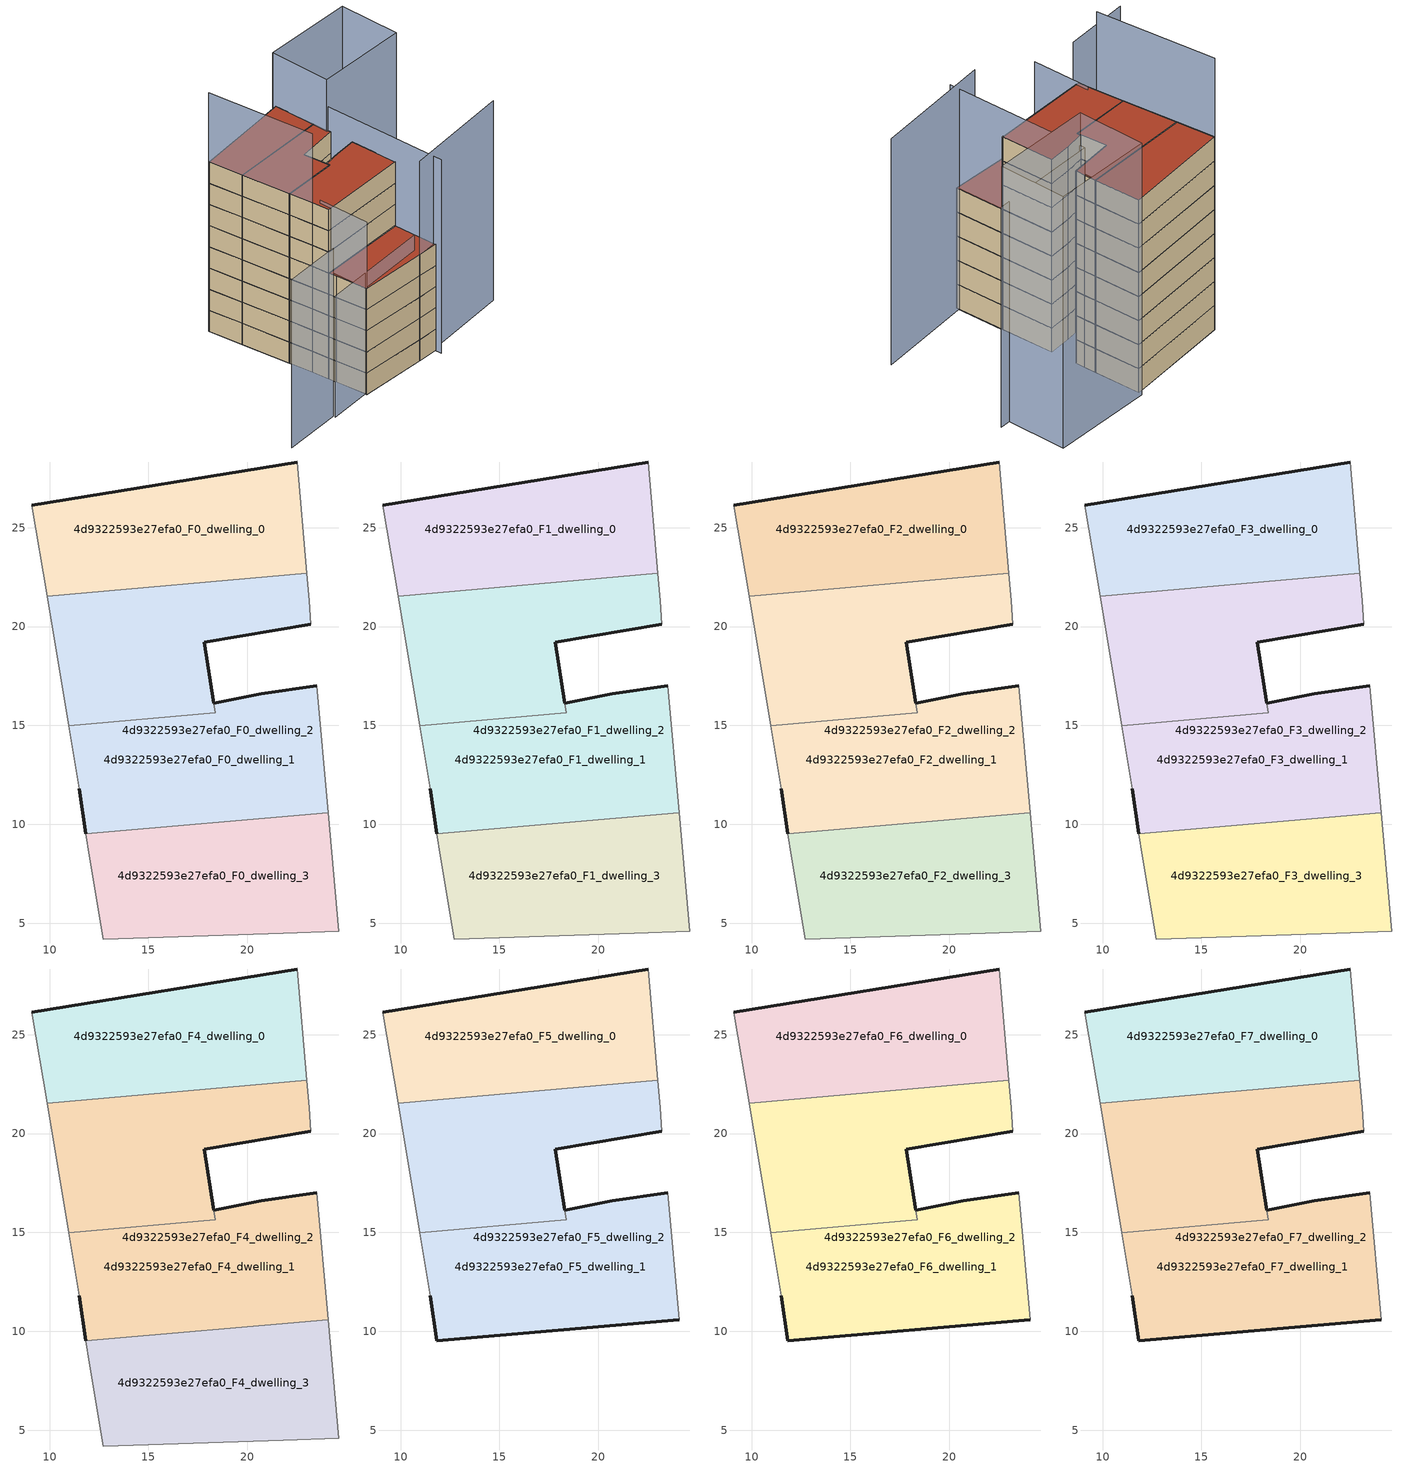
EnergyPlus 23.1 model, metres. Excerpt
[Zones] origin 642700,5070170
4d9322593e27efa0_F0_dwelling_0
 floor ground (EU_floor_Construction): 23,22.69 22.52,28.32 9.11,26.12 9.88,21.53 z0
 wall outside (EU_wall_Construction): 9.11,26.12 22.52,28.32 z0:3
 wall adiabatic (EU_wall_Construction): 9.88,21.53 9.11,26.12 / 22.52,28.32 23,22.69 z0:3
 wall to 4d9322593e27efa0_F0_dwelling_1 (EU_wall_Construction): 23,22.69 9.88,21.53 z0:3
4d9322593e27efa0_F0_dwelling_1
 floor ground (EU_floor_Construction): 24.08,10.6 23.52,17.01 20.71,16.61 18.31,16.11 18.39,15.64 10.97,14.98 11.51,11.81 11.84,9.51 z0; 18.39,15.64 17.81,19.21 23.22,20.11 23.12,21.31 23,22.69 9.88,21.53 10.97,14.98 z0
 wall outside (EU_wall_Construction): 23.22,20.11 17.81,19.21 18.31,16.12 z0:3; 18.31,16.11,3 18.31,16.12,0 18.31,16.11,0
 wall adiabatic (EU_wall_Construction): 10.97,14.98 9.88,21.53 / 23,22.69 23.12,21.31 23.22,20.11 z0:3
 wall to 4d9322593e27efa0_F0_dwelling_2 (EU_wall_Construction): 18.31,16.11 18.39,15.64 10.97,14.98 z0:3
4d9322593e27efa0_F0_dwelling_2
 floor ground (EU_floor_Construction): 24.08,10.6 23.52,17.01 20.71,16.61 18.31,16.11 18.39,15.64 10.97,14.98 11.51,11.81 11.84,9.51 z0; 18.39,15.64 17.81,19.21 23.22,20.11 23.12,21.31 23,22.69 9.88,21.53 10.97,14.98 z0
 wall outside (EU_wall_Construction): 18.31,16.11 20.71,16.61 23.52,17.01 / 11.84,9.51 11.51,11.81 z0:3
 wall adiabatic (EU_wall_Construction): 23.52,17.01 24.08,10.6 / 11.51,11.81 10.97,14.98 z0:3
 wall to 4d9322593e27efa0_F0_dwelling_3 (EU_wall_Construction): 24.08,10.6 11.84,9.51 z0:3
4d9322593e27efa0_F0_dwelling_3
 floor ground (EU_floor_Construction): 24.61,4.6 24.08,10.6 11.84,9.51 12.01,8.41 12.71,4.2 21.81,4.5 z0
 wall adiabatic (EU_wall_Construction): 24.08,10.6 24.61,4.6 21.81,4.5 12.71,4.2 12.01,8.41 11.84,9.51 z0:3
4d9322593e27efa0_F1_dwelling_0
 floor to 4d9322593e27efa0_F0_dwelling_0 (EU_floor_Construction): 23,22.69 22.52,28.32 9.11,26.12 9.88,21.53 z3
 wall outside (EU_wall_Construction): 9.11,26.12 22.52,28.32 z3:6
 wall adiabatic (EU_wall_Construction): 9.88,21.53 9.11,26.12 / 22.52,28.32 23,22.69 z3:6
 wall to 4d9322593e27efa0_F1_dwelling_1 (EU_wall_Construction): 23,22.69 9.88,21.53 z3:6
4d9322593e27efa0_F1_dwelling_1
 floor adiabatic (EU_floor_Construction): 24.08,10.6 23.52,17.01 20.71,16.61 18.31,16.11 18.39,15.64 10.97,14.98 11.51,11.81 11.84,9.51 z3; 18.39,15.64 17.81,19.21 23.22,20.11 23.12,21.31 23,22.69 9.88,21.53 10.97,14.98 z3
 wall outside (EU_wall_Construction): 23.22,20.11 17.81,19.21 18.31,16.12 z3:6; 18.31,16.11,6 18.31,16.12,3 18.31,16.11,3
 wall adiabatic (EU_wall_Construction): 10.97,14.98 9.88,21.53 / 23,22.69 23.12,21.31 23.22,20.11 z3:6
 wall to 4d9322593e27efa0_F1_dwelling_2 (EU_wall_Construction): 18.31,16.11 18.39,15.64 10.97,14.98 z3:6
4d9322593e27efa0_F1_dwelling_2
 floor to 4d9322593e27efa0_F0_dwelling_2 (EU_floor_Construction): 24.08,10.6 23.52,17.01 20.71,16.61 18.31,16.11 18.39,15.64 10.97,14.98 11.51,11.81 11.84,9.51 z3; 18.39,15.64 17.81,19.21 23.22,20.11 23.12,21.31 23,22.69 9.88,21.53 10.97,14.98 z3
 wall outside (EU_wall_Construction): 18.31,16.11 20.71,16.61 23.52,17.01 / 11.84,9.51 11.51,11.81 z3:6
 wall adiabatic (EU_wall_Construction): 23.52,17.01 24.08,10.6 / 11.51,11.81 10.97,14.98 z3:6
 wall to 4d9322593e27efa0_F1_dwelling_3 (EU_wall_Construction): 24.08,10.6 11.84,9.51 z3:6
4d9322593e27efa0_F1_dwelling_3
 floor to 4d9322593e27efa0_F0_dwelling_3 (EU_floor_Construction): 24.61,4.6 24.08,10.6 11.84,9.51 12.01,8.41 12.71,4.2 21.81,4.5 z3
 wall adiabatic (EU_wall_Construction): 24.08,10.6 24.61,4.6 21.81,4.5 12.71,4.2 12.01,8.41 11.84,9.51 z3:6
4d9322593e27efa0_F2_dwelling_0
 floor to 4d9322593e27efa0_F1_dwelling_0 (EU_floor_Construction): 23,22.69 22.52,28.32 9.11,26.12 9.88,21.53 z6
 wall outside (EU_wall_Construction): 9.11,26.12 22.52,28.32 z6:9
 wall adiabatic (EU_wall_Construction): 9.88,21.53 9.11,26.12 / 22.52,28.32 23,22.69 z6:9
 wall to 4d9322593e27efa0_F2_dwelling_1 (EU_wall_Construction): 23,22.69 9.88,21.53 z6:9
4d9322593e27efa0_F2_dwelling_1
 floor adiabatic (EU_floor_Construction): 24.08,10.6 23.52,17.01 20.71,16.61 18.31,16.11 18.39,15.64 10.97,14.98 11.51,11.81 11.84,9.51 z6; 18.39,15.64 17.81,19.21 23.22,20.11 23.12,21.31 23,22.69 9.88,21.53 10.97,14.98 z6
 wall outside (EU_wall_Construction): 23.22,20.11 17.81,19.21 18.31,16.12 z6:9; 18.31,16.11,9 18.31,16.12,6 18.31,16.11,6
 wall adiabatic (EU_wall_Construction): 10.97,14.98 9.88,21.53 / 23,22.69 23.12,21.31 23.22,20.11 z6:9
 wall to 4d9322593e27efa0_F2_dwelling_2 (EU_wall_Construction): 18.31,16.11 18.39,15.64 10.97,14.98 z6:9
4d9322593e27efa0_F2_dwelling_2
 floor to 4d9322593e27efa0_F1_dwelling_2 (EU_floor_Construction): 24.08,10.6 23.52,17.01 20.71,16.61 18.31,16.11 18.39,15.64 10.97,14.98 11.51,11.81 11.84,9.51 z6; 18.39,15.64 17.81,19.21 23.22,20.11 23.12,21.31 23,22.69 9.88,21.53 10.97,14.98 z6
 wall outside (EU_wall_Construction): 18.31,16.11 20.71,16.61 23.52,17.01 / 11.84,9.51 11.51,11.81 z6:9
 wall adiabatic (EU_wall_Construction): 23.52,17.01 24.08,10.6 / 11.51,11.81 10.97,14.98 z6:9
 wall to 4d9322593e27efa0_F2_dwelling_3 (EU_wall_Construction): 24.08,10.6 11.84,9.51 z6:9
4d9322593e27efa0_F2_dwelling_3
 floor to 4d9322593e27efa0_F1_dwelling_3 (EU_floor_Construction): 24.61,4.6 24.08,10.6 11.84,9.51 12.01,8.41 12.71,4.2 21.81,4.5 z6
 wall adiabatic (EU_wall_Construction): 24.08,10.6 24.61,4.6 21.81,4.5 12.71,4.2 12.01,8.41 11.84,9.51 z6:9
4d9322593e27efa0_F3_dwelling_0
 floor to 4d9322593e27efa0_F2_dwelling_0 (EU_floor_Construction): 23,22.69 22.52,28.32 9.11,26.12 9.88,21.53 z9
 wall outside (EU_wall_Construction): 9.11,26.12 22.52,28.32 z9:12
 wall adiabatic (EU_wall_Construction): 9.88,21.53 9.11,26.12 / 22.52,28.32 23,22.69 z9:12
 wall to 4d9322593e27efa0_F3_dwelling_1 (EU_wall_Construction): 23,22.69 9.88,21.53 z9:12
4d9322593e27efa0_F3_dwelling_1
 floor adiabatic (EU_floor_Construction): 24.08,10.6 23.52,17.01 20.71,16.61 18.31,16.11 18.39,15.64 10.97,14.98 11.51,11.81 11.84,9.51 z9; 18.39,15.64 17.81,19.21 23.22,20.11 23.12,21.31 23,22.69 9.88,21.53 10.97,14.98 z9
 wall outside (EU_wall_Construction): 23.22,20.11 17.81,19.21 18.31,16.12 z9:12; 18.31,16.11,12 18.31,16.12,9 18.31,16.11,9
 wall adiabatic (EU_wall_Construction): 10.97,14.98 9.88,21.53 / 23,22.69 23.12,21.31 23.22,20.11 z9:12
 wall to 4d9322593e27efa0_F3_dwelling_2 (EU_wall_Construction): 18.31,16.11 18.39,15.64 10.97,14.98 z9:12
4d9322593e27efa0_F3_dwelling_2
 floor to 4d9322593e27efa0_F2_dwelling_2 (EU_floor_Construction): 24.08,10.6 23.52,17.01 20.71,16.61 18.31,16.11 18.39,15.64 10.97,14.98 11.51,11.81 11.84,9.51 z9; 18.39,15.64 17.81,19.21 23.22,20.11 23.12,21.31 23,22.69 9.88,21.53 10.97,14.98 z9
 wall outside (EU_wall_Construction): 18.31,16.11 20.71,16.61 23.52,17.01 / 11.84,9.51 11.51,11.81 z9:12
 wall adiabatic (EU_wall_Construction): 23.52,17.01 24.08,10.6 / 11.51,11.81 10.97,14.98 z9:12
 wall to 4d9322593e27efa0_F3_dwelling_3 (EU_wall_Construction): 24.08,10.6 11.84,9.51 z9:12
4d9322593e27efa0_F3_dwelling_3
 floor to 4d9322593e27efa0_F2_dwelling_3 (EU_floor_Construction): 24.61,4.6 24.08,10.6 11.84,9.51 12.01,8.41 12.71,4.2 21.81,4.5 z9
 wall adiabatic (EU_wall_Construction): 24.08,10.6 24.61,4.6 21.81,4.5 12.71,4.2 12.01,8.41 11.84,9.51 z9:12
4d9322593e27efa0_F4_dwelling_0
 floor to 4d9322593e27efa0_F3_dwelling_0 (EU_floor_Construction): 23,22.69 22.52,28.32 9.11,26.12 9.88,21.53 z12
 wall outside (EU_wall_Construction): 9.11,26.12 22.52,28.32 z12:15
 wall adiabatic (EU_wall_Construction): 9.88,21.53 9.11,26.12 / 22.52,28.32 23,22.69 z12:15
 wall to 4d9322593e27efa0_F4_dwelling_1 (EU_wall_Construction): 23,22.69 9.88,21.53 z12:15
4d9322593e27efa0_F4_dwelling_1
 floor adiabatic (EU_floor_Construction): 24.08,10.6 23.52,17.01 20.71,16.61 18.31,16.11 18.39,15.64 10.97,14.98 11.51,11.81 11.84,9.51 z12; 18.39,15.64 17.81,19.21 23.22,20.11 23.12,21.31 23,22.69 9.88,21.53 10.97,14.98 z12
 wall outside (EU_wall_Construction): 23.22,20.11 17.81,19.21 18.31,16.12 z12:15; 18.31,16.11,15 18.31,16.12,12 18.31,16.11,12
 wall adiabatic (EU_wall_Construction): 10.97,14.98 9.88,21.53 / 23,22.69 23.12,21.31 23.22,20.11 z12:15
 wall to 4d9322593e27efa0_F4_dwelling_2 (EU_wall_Construction): 18.31,16.11 18.39,15.64 10.97,14.98 z12:15
4d9322593e27efa0_F4_dwelling_2
 floor to 4d9322593e27efa0_F3_dwelling_2 (EU_floor_Construction): 24.08,10.6 23.52,17.01 20.71,16.61 18.31,16.11 18.39,15.64 10.97,14.98 11.51,11.81 11.84,9.51 z12; 18.39,15.64 17.81,19.21 23.22,20.11 23.12,21.31 23,22.69 9.88,21.53 10.97,14.98 z12
 wall outside (EU_wall_Construction): 18.31,16.11 20.71,16.61 23.52,17.01 / 11.84,9.51 11.51,11.81 z12:15
 wall adiabatic (EU_wall_Construction): 23.52,17.01 24.08,10.6 / 11.51,11.81 10.97,14.98 z12:15
 wall to 4d9322593e27efa0_F4_dwelling_3 (EU_wall_Construction): 24.08,10.6 11.84,9.51 z12:15
4d9322593e27efa0_F4_dwelling_3
 floor to 4d9322593e27efa0_F3_dwelling_3 (EU_floor_Construction): 24.61,4.6 24.08,10.6 11.84,9.51 12.01,8.41 12.71,4.2 21.81,4.5 z12
 wall adiabatic (EU_wall_Construction): 24.08,10.6 24.61,4.6 21.81,4.5 12.71,4.2 12.01,8.41 11.84,9.51 z12:15
 roof outside (EU_roof_Construction): 24.08,10.6 24.61,4.6 21.81,4.5 12.71,4.2 12.01,8.41 11.84,9.51 z15
4d9322593e27efa0_F5_dwelling_0
 floor to 4d9322593e27efa0_F4_dwelling_0 (EU_floor_Construction): 23,22.69 22.52,28.32 9.11,26.12 9.88,21.53 z15
 wall outside (EU_wall_Construction): 9.11,26.12 22.52,28.32 z15:18
 wall adiabatic (EU_wall_Construction): 9.88,21.53 9.11,26.12 / 22.52,28.32 23,22.69 z15:18
 wall to 4d9322593e27efa0_F5_dwelling_1 (EU_wall_Construction): 23,22.69 9.88,21.53 z15:18
4d9322593e27efa0_F5_dwelling_1
 floor adiabatic (EU_floor_Construction): 24.08,10.6 23.52,17.01 20.71,16.61 18.31,16.11 18.39,15.64 10.97,14.98 11.51,11.81 11.84,9.51 z15; 18.39,15.64 17.81,19.21 23.22,20.11 23.12,21.31 23,22.69 9.88,21.53 10.97,14.98 z15
 wall outside (EU_wall_Construction): 23.22,20.11 17.81,19.21 18.31,16.12 z15:18; 18.31,16.11,18 18.31,16.12,15 18.31,16.11,15
 wall adiabatic (EU_wall_Construction): 10.97,14.98 9.88,21.53 / 23,22.69 23.12,21.31 23.22,20.11 z15:18
 wall to 4d9322593e27efa0_F5_dwelling_2 (EU_wall_Construction): 18.31,16.11 18.39,15.64 10.97,14.98 z15:18
4d9322593e27efa0_F5_dwelling_2
 floor to 4d9322593e27efa0_F4_dwelling_2 (EU_floor_Construction): 24.08,10.6 23.52,17.01 20.71,16.61 18.31,16.11 18.39,15.64 10.97,14.98 11.51,11.81 11.84,9.51 z15; 18.39,15.64 17.81,19.21 23.22,20.11 23.12,21.31 23,22.69 9.88,21.53 10.97,14.98 z15
 wall outside (EU_wall_Construction): 18.31,16.11 20.71,16.61 23.52,17.01 / 24.08,10.6 11.84,9.51 11.51,11.81 z15:18
 wall adiabatic (EU_wall_Construction): 23.52,17.01 24.08,10.6 / 11.51,11.81 10.97,14.98 z15:18
4d9322593e27efa0_F6_dwelling_0
 floor to 4d9322593e27efa0_F5_dwelling_0 (EU_floor_Construction): 23,22.69 22.52,28.32 9.11,26.12 9.88,21.53 z18
 wall outside (EU_wall_Construction): 9.11,26.12 22.52,28.32 z18:21
 wall adiabatic (EU_wall_Construction): 9.88,21.53 9.11,26.12 / 22.52,28.32 23,22.69 z18:21
 wall to 4d9322593e27efa0_F6_dwelling_1 (EU_wall_Construction): 23,22.69 9.88,21.53 z18:21
4d9322593e27efa0_F6_dwelling_1
 floor adiabatic (EU_floor_Construction): 24.08,10.6 23.52,17.01 20.71,16.61 18.31,16.11 18.39,15.64 10.97,14.98 11.51,11.81 11.84,9.51 z18; 18.39,15.64 17.81,19.21 23.22,20.11 23.12,21.31 23,22.69 9.88,21.53 10.97,14.98 z18
 wall outside (EU_wall_Construction): 23.22,20.11 17.81,19.21 18.31,16.12 z18:21; 18.31,16.11,21 18.31,16.12,18 18.31,16.11,18
 wall adiabatic (EU_wall_Construction): 10.97,14.98 9.88,21.53 / 23,22.69 23.12,21.31 23.22,20.11 z18:21
 wall to 4d9322593e27efa0_F6_dwelling_2 (EU_wall_Construction): 18.31,16.11 18.39,15.64 10.97,14.98 z18:21
4d9322593e27efa0_F6_dwelling_2
 floor to 4d9322593e27efa0_F5_dwelling_2 (EU_floor_Construction): 24.08,10.6 23.52,17.01 20.71,16.61 18.31,16.11 18.39,15.64 10.97,14.98 11.51,11.81 11.84,9.51 z18; 18.39,15.64 17.81,19.21 23.22,20.11 23.12,21.31 23,22.69 9.88,21.53 10.97,14.98 z18
 wall outside (EU_wall_Construction): 18.31,16.11 20.71,16.61 23.52,17.01 / 24.08,10.6 11.84,9.51 11.51,11.81 z18:21
 wall adiabatic (EU_wall_Construction): 23.52,17.01 24.08,10.6 / 11.51,11.81 10.97,14.98 z18:21
4d9322593e27efa0_F7_dwelling_0
 floor to 4d9322593e27efa0_F6_dwelling_0 (EU_floor_Construction): 23,22.69 22.52,28.32 9.11,26.12 9.88,21.53 z21
 wall outside (EU_wall_Construction): 9.11,26.12 22.52,28.32 z21:24
 wall adiabatic (EU_wall_Construction): 9.88,21.53 9.11,26.12 / 22.52,28.32 23,22.69 z21:24
 wall to 4d9322593e27efa0_F7_dwelling_1 (EU_wall_Construction): 23,22.69 9.88,21.53 z21:24
 roof outside (EU_roof_Construction): 22.52,28.32 23,22.69 9.88,21.53 9.11,26.12 z24
4d9322593e27efa0_F7_dwelling_1
 floor adiabatic (EU_floor_Construction): 24.08,10.6 23.52,17.01 20.71,16.61 18.31,16.11 18.39,15.64 10.97,14.98 11.51,11.81 11.84,9.51 z21; 18.39,15.64 17.81,19.21 23.22,20.11 23.12,21.31 23,22.69 9.88,21.53 10.97,14.98 z21
 wall outside (EU_wall_Construction): 23.22,20.11 17.81,19.21 18.31,16.12 z21:24; 18.31,16.11,24 18.31,16.12,21 18.31,16.11,21
 wall adiabatic (EU_wall_Construction): 10.97,14.98 9.88,21.53 / 23,22.69 23.12,21.31 23.22,20.11 z21:24
 wall to 4d9322593e27efa0_F7_dwelling_2 (EU_wall_Construction): 18.31,16.11 18.39,15.64 10.97,14.98 z21:24
 roof outside (EU_roof_Construction): 23,22.69 23.12,21.31 23.22,20.11 17.81,19.21 18.39,15.64 10.97,14.98 9.88,21.53 z24; 23.52,17.01 24.08,10.6 11.84,9.51 11.51,11.81 10.97,14.98 18.38,15.64 18.31,16.11 20.71,16.61 z24
4d9322593e27efa0_F7_dwelling_2
 floor to 4d9322593e27efa0_F6_dwelling_2 (EU_floor_Construction): 24.08,10.6 23.52,17.01 20.71,16.61 18.31,16.11 18.39,15.64 10.97,14.98 11.51,11.81 11.84,9.51 z21; 18.39,15.64 17.81,19.21 23.22,20.11 23.12,21.31 23,22.69 9.88,21.53 10.97,14.98 z21
 wall outside (EU_wall_Construction): 18.31,16.11 20.71,16.61 23.52,17.01 / 24.08,10.6 11.84,9.51 11.51,11.81 z21:24
 wall adiabatic (EU_wall_Construction): 23.52,17.01 24.08,10.6 / 11.51,11.81 10.97,14.98 z21:24
 roof outside (EU_roof_Construction): 23,22.69 23.12,21.31 23.22,20.11 17.81,19.21 18.39,15.64 10.97,14.98 9.88,21.53 z24; 23.52,17.01 24.08,10.6 11.84,9.51 11.51,11.81 10.97,14.98 18.38,15.64 18.31,16.11 20.71,16.61 z24
shading: 21.81,4.5 36.42,6.81 z0:28.2; -1,3.01 6.86,4.01 z0:23.8; 6.9,3.71 22.08,5.63 z0:17.1; 12.1,11.11 12.71,4.2 z0:24.4; 24.61,3.76 23.12,21.31 / 23.12,21.31 36.53,22.46 z0:27.4; 9.11,26.12 11.51,11.81 z0:33.8; 34.83,29.52 35.33,21.31 / 35.33,21.31 22.99,20.56 / 22.99,20.56 22.49,28.77 / 22.49,28.77 34.83,29.52 z0:31.3
[Building]
EU S2 Campaign: North Axis=0; Terrain=City; Solar Distribution=FullExterior
[Site:Location]
Lyon-Bron: Latitude=45.75; Longitude=5; Time Zone=1; Elevation=198
[SizingPeriod:WeatherFileDays]
AnnualSizingPeriod: Begin Month=1; Begin Day of Month=1; End Month=12; End Day of Month=31; Day of Week for Start Day=Monday; Use Weather File Daylight Saving Period=No; Use Weather File Rain and Snow Indicators=No
[MATERIAL]
EU_InternalMass_Material: Roughness=MediumRough; Thickness=0.1; Conductivity=1; Density=1800; Specific Heat=900; Thermal Absorptance=0.9; Solar Absorptance=0.7; Visible Absorptance=0.7
[MATERIAL:NOMASS] Roughness=MediumRough; Thermal Absorptance=0.9; Solar Absorptance=0.7; Visible Absorptance=0.7
Name | Thermal Resistance
EU_wall_NoMass | 0.776494
EU_roof_NoMass | 0.486893
EU_floor_NoMass | 0.421597
[CONSTRUCTION]
EU_wall_Construction: EU_wall_NoMass
EU_roof_Construction: EU_roof_NoMass
EU_floor_Construction: EU_floor_NoMass
EU_InternalMass_Construction: EU_InternalMass_Material
[ZONE] Type=1; Multiplier=1; Ceiling Height=autocalculate; Floor Area=autocalculate; Part of Total Floor Area=Yes
Name | Volume
4d9322593e27efa0_F0_dwelling_0; 4d9322593e27efa0_F1_dwelling_0; 4d9322593e27efa0_F2_dwelling_0; 4d9322593e27efa0_F3_dwelling_0; 4d9322593e27efa0_F4_dwelling_0; 4d9322593e27efa0_F5_dwelling_0; 4d9322593e27efa0_F6_dwelling_0; 4d9322593e27efa0_F7_dwelling_0 | 206.574
4d9322593e27efa0_F0_dwelling_1; 4d9322593e27efa0_F0_dwelling_2; 4d9322593e27efa0_F1_dwelling_2; 4d9322593e27efa0_F2_dwelling_2; 4d9322593e27efa0_F3_dwelling_2; 4d9322593e27efa0_F4_dwelling_2; 4d9322593e27efa0_F5_dwelling_2; 4d9322593e27efa0_F6_dwelling_2; 4d9322593e27efa0_F7_dwelling_2 | 413.2
4d9322593e27efa0_F1_dwelling_1; 4d9322593e27efa0_F2_dwelling_1; 4d9322593e27efa0_F3_dwelling_1; 4d9322593e27efa0_F4_dwelling_1; 4d9322593e27efa0_F5_dwelling_1; 4d9322593e27efa0_F6_dwelling_1; 4d9322593e27efa0_F7_dwelling_1 | 413.199
4d9322593e27efa0_F0_dwelling_3 | 206.575
4d9322593e27efa0_F1_dwelling_3; 4d9322593e27efa0_F2_dwelling_3; 4d9322593e27efa0_F3_dwelling_3; 4d9322593e27efa0_F4_dwelling_3 | 206.577
[INTERNALMASS] Construction=EU_InternalMass_Construction
Name | Zone or ZoneList | Surface Area
4d9322593e27efa0_F0_dwelling_0_EU_InternalMass | 4d9322593e27efa0_F0_dwelling_0 | 68.8582
4d9322593e27efa0_F0_dwelling_1_EU_InternalMass | 4d9322593e27efa0_F0_dwelling_1 | 64.9937
4d9322593e27efa0_F0_dwelling_2_EU_InternalMass | 4d9322593e27efa0_F0_dwelling_2 | 72.7429
4d9322593e27efa0_F0_dwelling_3_EU_InternalMass | 4d9322593e27efa0_F0_dwelling_3 | 68.8587
4d9322593e27efa0_F1_dwelling_0_EU_InternalMass | 4d9322593e27efa0_F1_dwelling_0 | 68.8582
4d9322593e27efa0_F1_dwelling_1_EU_InternalMass | 4d9322593e27efa0_F1_dwelling_1 | 64.9937
4d9322593e27efa0_F1_dwelling_2_EU_InternalMass | 4d9322593e27efa0_F1_dwelling_2 | 72.7429
4d9322593e27efa0_F1_dwelling_3_EU_InternalMass | 4d9322593e27efa0_F1_dwelling_3 | 68.8587
4d9322593e27efa0_F2_dwelling_0_EU_InternalMass | 4d9322593e27efa0_F2_dwelling_0 | 68.8582
4d9322593e27efa0_F2_dwelling_1_EU_InternalMass | 4d9322593e27efa0_F2_dwelling_1 | 64.9937
4d9322593e27efa0_F2_dwelling_2_EU_InternalMass | 4d9322593e27efa0_F2_dwelling_2 | 72.7429
4d9322593e27efa0_F2_dwelling_3_EU_InternalMass | 4d9322593e27efa0_F2_dwelling_3 | 68.8587
4d9322593e27efa0_F3_dwelling_0_EU_InternalMass | 4d9322593e27efa0_F3_dwelling_0 | 68.8582
4d9322593e27efa0_F3_dwelling_1_EU_InternalMass | 4d9322593e27efa0_F3_dwelling_1 | 64.9937
4d9322593e27efa0_F3_dwelling_2_EU_InternalMass | 4d9322593e27efa0_F3_dwelling_2 | 72.7429
4d9322593e27efa0_F3_dwelling_3_EU_InternalMass | 4d9322593e27efa0_F3_dwelling_3 | 68.8587
4d9322593e27efa0_F4_dwelling_0_EU_InternalMass | 4d9322593e27efa0_F4_dwelling_0 | 68.8582
4d9322593e27efa0_F4_dwelling_1_EU_InternalMass | 4d9322593e27efa0_F4_dwelling_1 | 64.9937
4d9322593e27efa0_F4_dwelling_2_EU_InternalMass | 4d9322593e27efa0_F4_dwelling_2 | 72.7429
4d9322593e27efa0_F4_dwelling_3_EU_InternalMass | 4d9322593e27efa0_F4_dwelling_3 | 68.8587
4d9322593e27efa0_F5_dwelling_0_EU_InternalMass | 4d9322593e27efa0_F5_dwelling_0 | 97.5728
4d9322593e27efa0_F5_dwelling_1_EU_InternalMass | 4d9322593e27efa0_F5_dwelling_1 | 86.0595
4d9322593e27efa0_F5_dwelling_2_EU_InternalMass | 4d9322593e27efa0_F5_dwelling_2 | 91.8206
4d9322593e27efa0_F6_dwelling_0_EU_InternalMass | 4d9322593e27efa0_F6_dwelling_0 | 97.5728
4d9322593e27efa0_F6_dwelling_1_EU_InternalMass | 4d9322593e27efa0_F6_dwelling_1 | 86.0595
4d9322593e27efa0_F6_dwelling_2_EU_InternalMass | 4d9322593e27efa0_F6_dwelling_2 | 91.8206
4d9322593e27efa0_F7_dwelling_0_EU_InternalMass | 4d9322593e27efa0_F7_dwelling_0 | 97.5728
4d9322593e27efa0_F7_dwelling_1_EU_InternalMass | 4d9322593e27efa0_F7_dwelling_1 | 86.0595
4d9322593e27efa0_F7_dwelling_2_EU_InternalMass | 4d9322593e27efa0_F7_dwelling_2 | 91.8206
[OTHEREQUIPMENT] Fuel Type=Electricity; Design Level Calculation Method=Watts/Area; Power per Zone Floor Area=1; Fraction Latent=0; Fraction Radiant=0; Fraction Lost=0; Carbon Dioxide Generation Rate=0; EndUse Subcategory=EU_Step8_InternalGains
Name | Zone or ZoneList or Space or SpaceList | Schedule
EU_Step8_InternalGain_4d9322593e27efa0_F0_dwelling_0_f000 | 4d9322593e27efa0_F0_dwelling_0 | EU_Step8_GainSchedule_4d9322593e27efa0_F0_dwelling_0_f000
EU_Step8_InternalGain_4d9322593e27efa0_F0_dwelling_1_f000 | 4d9322593e27efa0_F0_dwelling_1 | EU_Step8_GainSchedule_4d9322593e27efa0_F0_dwelling_1_f000
EU_Step8_InternalGain_4d9322593e27efa0_F0_dwelling_2_f000 | 4d9322593e27efa0_F0_dwelling_2 | EU_Step8_GainSchedule_4d9322593e27efa0_F0_dwelling_2_f000
EU_Step8_InternalGain_4d9322593e27efa0_F0_dwelling_3_f000 | 4d9322593e27efa0_F0_dwelling_3 | EU_Step8_GainSchedule_4d9322593e27efa0_F0_dwelling_3_f000
EU_Step8_InternalGain_4d9322593e27efa0_F1_dwelling_0_f000 | 4d9322593e27efa0_F1_dwelling_0 | EU_Step8_GainSchedule_4d9322593e27efa0_F1_dwelling_0_f000
EU_Step8_InternalGain_4d9322593e27efa0_F1_dwelling_1_f000 | 4d9322593e27efa0_F1_dwelling_1 | EU_Step8_GainSchedule_4d9322593e27efa0_F1_dwelling_1_f000
EU_Step8_InternalGain_4d9322593e27efa0_F1_dwelling_2_f000 | 4d9322593e27efa0_F1_dwelling_2 | EU_Step8_GainSchedule_4d9322593e27efa0_F1_dwelling_2_f000
EU_Step8_InternalGain_4d9322593e27efa0_F1_dwelling_3_f000 | 4d9322593e27efa0_F1_dwelling_3 | EU_Step8_GainSchedule_4d9322593e27efa0_F1_dwelling_3_f000
EU_Step8_InternalGain_4d9322593e27efa0_F2_dwelling_0_f000 | 4d9322593e27efa0_F2_dwelling_0 | EU_Step8_GainSchedule_4d9322593e27efa0_F2_dwelling_0_f000
EU_Step8_InternalGain_4d9322593e27efa0_F2_dwelling_1_f000 | 4d9322593e27efa0_F2_dwelling_1 | EU_Step8_GainSchedule_4d9322593e27efa0_F2_dwelling_1_f000
EU_Step8_InternalGain_4d9322593e27efa0_F2_dwelling_2_f000 | 4d9322593e27efa0_F2_dwelling_2 | EU_Step8_GainSchedule_4d9322593e27efa0_F2_dwelling_2_f000
EU_Step8_InternalGain_4d9322593e27efa0_F2_dwelling_3_f000 | 4d9322593e27efa0_F2_dwelling_3 | EU_Step8_GainSchedule_4d9322593e27efa0_F2_dwelling_3_f000
EU_Step8_InternalGain_4d9322593e27efa0_F3_dwelling_0_f000 | 4d9322593e27efa0_F3_dwelling_0 | EU_Step8_GainSchedule_4d9322593e27efa0_F3_dwelling_0_f000
EU_Step8_InternalGain_4d9322593e27efa0_F3_dwelling_1_f000 | 4d9322593e27efa0_F3_dwelling_1 | EU_Step8_GainSchedule_4d9322593e27efa0_F3_dwelling_1_f000
EU_Step8_InternalGain_4d9322593e27efa0_F3_dwelling_2_f000 | 4d9322593e27efa0_F3_dwelling_2 | EU_Step8_GainSchedule_4d9322593e27efa0_F3_dwelling_2_f000
EU_Step8_InternalGain_4d9322593e27efa0_F3_dwelling_3_f000 | 4d9322593e27efa0_F3_dwelling_3 | EU_Step8_GainSchedule_4d9322593e27efa0_F3_dwelling_3_f000
EU_Step8_InternalGain_4d9322593e27efa0_F4_dwelling_0_f000 | 4d9322593e27efa0_F4_dwelling_0 | EU_Step8_GainSchedule_4d9322593e27efa0_F4_dwelling_0_f000
EU_Step8_InternalGain_4d9322593e27efa0_F4_dwelling_1_f000 | 4d9322593e27efa0_F4_dwelling_1 | EU_Step8_GainSchedule_4d9322593e27efa0_F4_dwelling_1_f000
EU_Step8_InternalGain_4d9322593e27efa0_F4_dwelling_2_f000 | 4d9322593e27efa0_F4_dwelling_2 | EU_Step8_GainSchedule_4d9322593e27efa0_F4_dwelling_2_f000
EU_Step8_InternalGain_4d9322593e27efa0_F4_dwelling_3_f000 | 4d9322593e27efa0_F4_dwelling_3 | EU_Step8_GainSchedule_4d9322593e27efa0_F4_dwelling_3_f000
EU_Step8_InternalGain_4d9322593e27efa0_F5_dwelling_0_f000 | 4d9322593e27efa0_F5_dwelling_0 | EU_Step8_GainSchedule_4d9322593e27efa0_F5_dwelling_0_f000
EU_Step8_InternalGain_4d9322593e27efa0_F5_dwelling_1_f000 | 4d9322593e27efa0_F5_dwelling_1 | EU_Step8_GainSchedule_4d9322593e27efa0_F5_dwelling_1_f000
EU_Step8_InternalGain_4d9322593e27efa0_F5_dwelling_2_f000 | 4d9322593e27efa0_F5_dwelling_2 | EU_Step8_GainSchedule_4d9322593e27efa0_F5_dwelling_2_f000
EU_Step8_InternalGain_4d9322593e27efa0_F6_dwelling_0_f000 | 4d9322593e27efa0_F6_dwelling_0 | EU_Step8_GainSchedule_4d9322593e27efa0_F6_dwelling_0_f000
EU_Step8_InternalGain_4d9322593e27efa0_F6_dwelling_1_f000 | 4d9322593e27efa0_F6_dwelling_1 | EU_Step8_GainSchedule_4d9322593e27efa0_F6_dwelling_1_f000
EU_Step8_InternalGain_4d9322593e27efa0_F6_dwelling_2_f000 | 4d9322593e27efa0_F6_dwelling_2 | EU_Step8_GainSchedule_4d9322593e27efa0_F6_dwelling_2_f000
EU_Step8_InternalGain_4d9322593e27efa0_F7_dwelling_0_f000 | 4d9322593e27efa0_F7_dwelling_0 | EU_Step8_GainSchedule_4d9322593e27efa0_F7_dwelling_0_f000
EU_Step8_InternalGain_4d9322593e27efa0_F7_dwelling_1_f000 | 4d9322593e27efa0_F7_dwelling_1 | EU_Step8_GainSchedule_4d9322593e27efa0_F7_dwelling_1_f000
EU_Step8_InternalGain_4d9322593e27efa0_F7_dwelling_2_f000 | 4d9322593e27efa0_F7_dwelling_2 | EU_Step8_GainSchedule_4d9322593e27efa0_F7_dwelling_2_f000
[ZONEVENTILATION:DESIGNFLOWRATE] Schedule=EU_AlwaysOn; Design Flow Rate Calculation Method=AirChanges/Hour; Air Changes per Hour=0.693814; Ventilation Type=Natural; Fan Pressure Rise=0; Fan Total Efficiency=1; Constant Term Coefficient=1; Temperature Term Coefficient=0; Velocity Term Coefficient=0; Velocity Squared Term Coefficient=0; Minimum Indoor Temperature=-100; Maximum Indoor Temperature=100; Delta Temperature=-100; Minimum Outdoor Temperature=-100; Maximum Outdoor Temperature=100; Maximum Wind Speed=40
Name | Zone or ZoneList or Space or SpaceList
EU_ConstantAir_4d9322593e27efa0_F0_dwelling_0 | 4d9322593e27efa0_F0_dwelling_0
EU_ConstantAir_4d9322593e27efa0_F0_dwelling_1 | 4d9322593e27efa0_F0_dwelling_1
EU_ConstantAir_4d9322593e27efa0_F0_dwelling_2 | 4d9322593e27efa0_F0_dwelling_2
EU_ConstantAir_4d9322593e27efa0_F0_dwelling_3 | 4d9322593e27efa0_F0_dwelling_3
EU_ConstantAir_4d9322593e27efa0_F1_dwelling_0 | 4d9322593e27efa0_F1_dwelling_0
EU_ConstantAir_4d9322593e27efa0_F1_dwelling_1 | 4d9322593e27efa0_F1_dwelling_1
EU_ConstantAir_4d9322593e27efa0_F1_dwelling_2 | 4d9322593e27efa0_F1_dwelling_2
EU_ConstantAir_4d9322593e27efa0_F1_dwelling_3 | 4d9322593e27efa0_F1_dwelling_3
EU_ConstantAir_4d9322593e27efa0_F2_dwelling_0 | 4d9322593e27efa0_F2_dwelling_0
EU_ConstantAir_4d9322593e27efa0_F2_dwelling_1 | 4d9322593e27efa0_F2_dwelling_1
EU_ConstantAir_4d9322593e27efa0_F2_dwelling_2 | 4d9322593e27efa0_F2_dwelling_2
EU_ConstantAir_4d9322593e27efa0_F2_dwelling_3 | 4d9322593e27efa0_F2_dwelling_3
EU_ConstantAir_4d9322593e27efa0_F3_dwelling_0 | 4d9322593e27efa0_F3_dwelling_0
EU_ConstantAir_4d9322593e27efa0_F3_dwelling_1 | 4d9322593e27efa0_F3_dwelling_1
EU_ConstantAir_4d9322593e27efa0_F3_dwelling_2 | 4d9322593e27efa0_F3_dwelling_2
EU_ConstantAir_4d9322593e27efa0_F3_dwelling_3 | 4d9322593e27efa0_F3_dwelling_3
EU_ConstantAir_4d9322593e27efa0_F4_dwelling_0 | 4d9322593e27efa0_F4_dwelling_0
EU_ConstantAir_4d9322593e27efa0_F4_dwelling_1 | 4d9322593e27efa0_F4_dwelling_1
EU_ConstantAir_4d9322593e27efa0_F4_dwelling_2 | 4d9322593e27efa0_F4_dwelling_2
EU_ConstantAir_4d9322593e27efa0_F4_dwelling_3 | 4d9322593e27efa0_F4_dwelling_3
EU_ConstantAir_4d9322593e27efa0_F5_dwelling_0 | 4d9322593e27efa0_F5_dwelling_0
EU_ConstantAir_4d9322593e27efa0_F5_dwelling_1 | 4d9322593e27efa0_F5_dwelling_1
EU_ConstantAir_4d9322593e27efa0_F5_dwelling_2 | 4d9322593e27efa0_F5_dwelling_2
EU_ConstantAir_4d9322593e27efa0_F6_dwelling_0 | 4d9322593e27efa0_F6_dwelling_0
EU_ConstantAir_4d9322593e27efa0_F6_dwelling_1 | 4d9322593e27efa0_F6_dwelling_1
EU_ConstantAir_4d9322593e27efa0_F6_dwelling_2 | 4d9322593e27efa0_F6_dwelling_2
EU_ConstantAir_4d9322593e27efa0_F7_dwelling_0 | 4d9322593e27efa0_F7_dwelling_0
EU_ConstantAir_4d9322593e27efa0_F7_dwelling_1 | 4d9322593e27efa0_F7_dwelling_1
EU_ConstantAir_4d9322593e27efa0_F7_dwelling_2 | 4d9322593e27efa0_F7_dwelling_2
[HVACTEMPLATE:THERMOSTAT] Constant Heating Setpoint=20; Constant Cooling Setpoint=50
EU_HeatOnly_4d9322593e27efa0_F0_dwelling_0; EU_HeatOnly_4d9322593e27efa0_F0_dwelling_1; EU_HeatOnly_4d9322593e27efa0_F0_dwelling_2; EU_HeatOnly_4d9322593e27efa0_F0_dwelling_3; EU_HeatOnly_4d9322593e27efa0_F1_dwelling_0; EU_HeatOnly_4d9322593e27efa0_F1_dwelling_1; EU_HeatOnly_4d9322593e27efa0_F1_dwelling_2; EU_HeatOnly_4d9322593e27efa0_F1_dwelling_3; EU_HeatOnly_4d9322593e27efa0_F2_dwelling_0; EU_HeatOnly_4d9322593e27efa0_F2_dwelling_1; EU_HeatOnly_4d9322593e27efa0_F2_dwelling_2; EU_HeatOnly_4d9322593e27efa0_F2_dwelling_3; EU_HeatOnly_4d9322593e27efa0_F3_dwelling_0; EU_HeatOnly_4d9322593e27efa0_F3_dwelling_1; EU_HeatOnly_4d9322593e27efa0_F3_dwelling_2; EU_HeatOnly_4d9322593e27efa0_F3_dwelling_3; EU_HeatOnly_4d9322593e27efa0_F4_dwelling_0; EU_HeatOnly_4d9322593e27efa0_F4_dwelling_1; EU_HeatOnly_4d9322593e27efa0_F4_dwelling_2; EU_HeatOnly_4d9322593e27efa0_F4_dwelling_3; EU_HeatOnly_4d9322593e27efa0_F5_dwelling_0; EU_HeatOnly_4d9322593e27efa0_F5_dwelling_1; EU_HeatOnly_4d9322593e27efa0_F5_dwelling_2; EU_HeatOnly_4d9322593e27efa0_F6_dwelling_0; EU_HeatOnly_4d9322593e27efa0_F6_dwelling_1; EU_HeatOnly_4d9322593e27efa0_F6_dwelling_2; EU_HeatOnly_4d9322593e27efa0_F7_dwelling_0; EU_HeatOnly_4d9322593e27efa0_F7_dwelling_1; EU_HeatOnly_4d9322593e27efa0_F7_dwelling_2
[HVACTEMPLATE:ZONE:IDEALLOADSAIRSYSTEM] System Availability Schedule=EU_AlwaysOn; Maximum Heating Supply Air Temperature=50; Minimum Cooling Supply Air Temperature=13; Maximum Heating Supply Air Humidity Ratio=0.0156; Minimum Cooling Supply Air Humidity Ratio=0.0077; Heating Limit=NoLimit; Cooling Limit=NoLimit; Heating Availability Schedule=EU_AlwaysOn; Cooling Availability Schedule=EU_CoolingOff; Dehumidification Control Type=ConstantSensibleHeatRatio; Cooling Sensible Heat Ratio=0.7; Dehumidification Setpoint=60; Humidification Control Type=None; Humidification Setpoint=30; Outdoor Air Method=None; Outdoor Air Flow Rate per Person=0.00944; Outdoor Air Flow Rate per Zone Floor Area=0; Outdoor Air Flow Rate per Zone=0; Demand Controlled Ventilation Type=None; Outdoor Air Economizer Type=NoEconomizer; Heat Recovery Type=None; Sensible Heat Recovery Effectiveness=0.7; Latent Heat Recovery Effectiveness=0.65
Name | Template Thermostat
4d9322593e27efa0_F0_dwelling_0 | EU_HeatOnly_4d9322593e27efa0_F0_dwelling_0
4d9322593e27efa0_F0_dwelling_1 | EU_HeatOnly_4d9322593e27efa0_F0_dwelling_1
4d9322593e27efa0_F0_dwelling_2 | EU_HeatOnly_4d9322593e27efa0_F0_dwelling_2
4d9322593e27efa0_F0_dwelling_3 | EU_HeatOnly_4d9322593e27efa0_F0_dwelling_3
4d9322593e27efa0_F1_dwelling_0 | EU_HeatOnly_4d9322593e27efa0_F1_dwelling_0
4d9322593e27efa0_F1_dwelling_1 | EU_HeatOnly_4d9322593e27efa0_F1_dwelling_1
4d9322593e27efa0_F1_dwelling_2 | EU_HeatOnly_4d9322593e27efa0_F1_dwelling_2
4d9322593e27efa0_F1_dwelling_3 | EU_HeatOnly_4d9322593e27efa0_F1_dwelling_3
4d9322593e27efa0_F2_dwelling_0 | EU_HeatOnly_4d9322593e27efa0_F2_dwelling_0
4d9322593e27efa0_F2_dwelling_1 | EU_HeatOnly_4d9322593e27efa0_F2_dwelling_1
4d9322593e27efa0_F2_dwelling_2 | EU_HeatOnly_4d9322593e27efa0_F2_dwelling_2
4d9322593e27efa0_F2_dwelling_3 | EU_HeatOnly_4d9322593e27efa0_F2_dwelling_3
4d9322593e27efa0_F3_dwelling_0 | EU_HeatOnly_4d9322593e27efa0_F3_dwelling_0
4d9322593e27efa0_F3_dwelling_1 | EU_HeatOnly_4d9322593e27efa0_F3_dwelling_1
4d9322593e27efa0_F3_dwelling_2 | EU_HeatOnly_4d9322593e27efa0_F3_dwelling_2
4d9322593e27efa0_F3_dwelling_3 | EU_HeatOnly_4d9322593e27efa0_F3_dwelling_3
4d9322593e27efa0_F4_dwelling_0 | EU_HeatOnly_4d9322593e27efa0_F4_dwelling_0
4d9322593e27efa0_F4_dwelling_1 | EU_HeatOnly_4d9322593e27efa0_F4_dwelling_1
4d9322593e27efa0_F4_dwelling_2 | EU_HeatOnly_4d9322593e27efa0_F4_dwelling_2
4d9322593e27efa0_F4_dwelling_3 | EU_HeatOnly_4d9322593e27efa0_F4_dwelling_3
4d9322593e27efa0_F5_dwelling_0 | EU_HeatOnly_4d9322593e27efa0_F5_dwelling_0
4d9322593e27efa0_F5_dwelling_1 | EU_HeatOnly_4d9322593e27efa0_F5_dwelling_1
4d9322593e27efa0_F5_dwelling_2 | EU_HeatOnly_4d9322593e27efa0_F5_dwelling_2
4d9322593e27efa0_F6_dwelling_0 | EU_HeatOnly_4d9322593e27efa0_F6_dwelling_0
4d9322593e27efa0_F6_dwelling_1 | EU_HeatOnly_4d9322593e27efa0_F6_dwelling_1
4d9322593e27efa0_F6_dwelling_2 | EU_HeatOnly_4d9322593e27efa0_F6_dwelling_2
4d9322593e27efa0_F7_dwelling_0 | EU_HeatOnly_4d9322593e27efa0_F7_dwelling_0
4d9322593e27efa0_F7_dwelling_1 | EU_HeatOnly_4d9322593e27efa0_F7_dwelling_1
4d9322593e27efa0_F7_dwelling_2 | EU_HeatOnly_4d9322593e27efa0_F7_dwelling_2
[SIZING:ZONE] Zone Cooling Design Supply Air Temperature Input Method=SupplyAirTemperature; Zone Cooling Design Supply Air Temperature=13; Zone Heating Design Supply Air Temperature Input Method=SupplyAirTemperature; Zone Heating Design Supply Air Temperature=50; Zone Cooling Design Supply Air Humidity Ratio=0.008; Zone Heating Design Supply Air Humidity Ratio=0.008; Cooling Design Air Flow Method=DesignDay; Cooling Design Air Flow Rate=0; Cooling Minimum Air Flow per Zone Floor Area=0.000762; Cooling Minimum Air Flow=0; Cooling Minimum Air Flow Fraction=0.2; Heating Design Air Flow Method=DesignDay; Heating Design Air Flow Rate=0; Heating Maximum Air Flow per Zone Floor Area=0.002032; Heating Maximum Air Flow=0.141576; Heating Maximum Air Flow Fraction=0.3; Account for Dedicated Outdoor Air System=No; Dedicated Outdoor Air System Control Strategy=NeutralSupplyAir; Dedicated Outdoor Air Low Setpoint Temperature for Design=autosize; Dedicated Outdoor Air High Setpoint Temperature for Design=autosize; Zone Load Sizing Method=Sensible Load Only No Latent Load; Zone Latent Cooling Design Supply Air Humidity Ratio Input Method=HumidityRatioDifference; Zone Cooling Design Supply Air Humidity Ratio Difference=0.005; Zone Latent Heating Design Supply Air Humidity Ratio Input Method=HumidityRatioDifference; Zone Humidification Design Supply Air Humidity Ratio Difference=0.005
4d9322593e27efa0_F0_dwelling_0; 4d9322593e27efa0_F0_dwelling_1; 4d9322593e27efa0_F0_dwelling_2; 4d9322593e27efa0_F0_dwelling_3; 4d9322593e27efa0_F1_dwelling_0; 4d9322593e27efa0_F1_dwelling_1; 4d9322593e27efa0_F1_dwelling_2; 4d9322593e27efa0_F1_dwelling_3; 4d9322593e27efa0_F2_dwelling_0; 4d9322593e27efa0_F2_dwelling_1; 4d9322593e27efa0_F2_dwelling_2; 4d9322593e27efa0_F2_dwelling_3; 4d9322593e27efa0_F3_dwelling_0; 4d9322593e27efa0_F3_dwelling_1; 4d9322593e27efa0_F3_dwelling_2; 4d9322593e27efa0_F3_dwelling_3; 4d9322593e27efa0_F4_dwelling_0; 4d9322593e27efa0_F4_dwelling_1; 4d9322593e27efa0_F4_dwelling_2; 4d9322593e27efa0_F4_dwelling_3; 4d9322593e27efa0_F5_dwelling_0; 4d9322593e27efa0_F5_dwelling_1; 4d9322593e27efa0_F5_dwelling_2; 4d9322593e27efa0_F6_dwelling_0; 4d9322593e27efa0_F6_dwelling_1; 4d9322593e27efa0_F6_dwelling_2; 4d9322593e27efa0_F7_dwelling_0; 4d9322593e27efa0_F7_dwelling_1; 4d9322593e27efa0_F7_dwelling_2
[SCHEDULE:CONSTANT]
Name | Hourly Value
EU_AlwaysOn | 1
EU_CoolingOff | 0
[SCHEDULE:FILE] Column Number=1; Rows to Skip at Top=0; Number of Hours of Data=8760; Column Separator=Comma; Interpolate to Timestep=No; Minutes per Item=60; Adjust Schedule for Daylight Savings=Yes
Name | File
EU_Step8_GainSchedule_4d9322593e27efa0_F0_dwelling_0_f000 | ../../schedules/4d9322593e27efa0/4d9322593e27efa0_F0_dwelling_0_f000_gain.csv
EU_Step8_GainSchedule_4d9322593e27efa0_F0_dwelling_1_f000 | ../../schedules/4d9322593e27efa0/4d9322593e27efa0_F0_dwelling_1_f000_gain.csv
EU_Step8_GainSchedule_4d9322593e27efa0_F0_dwelling_2_f000 | ../../schedules/4d9322593e27efa0/4d9322593e27efa0_F0_dwelling_2_f000_gain.csv
EU_Step8_GainSchedule_4d9322593e27efa0_F0_dwelling_3_f000 | ../../schedules/4d9322593e27efa0/4d9322593e27efa0_F0_dwelling_3_f000_gain.csv
EU_Step8_GainSchedule_4d9322593e27efa0_F1_dwelling_0_f000 | ../../schedules/4d9322593e27efa0/4d9322593e27efa0_F1_dwelling_0_f000_gain.csv
EU_Step8_GainSchedule_4d9322593e27efa0_F1_dwelling_1_f000 | ../../schedules/4d9322593e27efa0/4d9322593e27efa0_F1_dwelling_1_f000_gain.csv
EU_Step8_GainSchedule_4d9322593e27efa0_F1_dwelling_2_f000 | ../../schedules/4d9322593e27efa0/4d9322593e27efa0_F1_dwelling_2_f000_gain.csv
EU_Step8_GainSchedule_4d9322593e27efa0_F1_dwelling_3_f000 | ../../schedules/4d9322593e27efa0/4d9322593e27efa0_F1_dwelling_3_f000_gain.csv
EU_Step8_GainSchedule_4d9322593e27efa0_F2_dwelling_0_f000 | ../../schedules/4d9322593e27efa0/4d9322593e27efa0_F2_dwelling_0_f000_gain.csv
EU_Step8_GainSchedule_4d9322593e27efa0_F2_dwelling_1_f000 | ../../schedules/4d9322593e27efa0/4d9322593e27efa0_F2_dwelling_1_f000_gain.csv
EU_Step8_GainSchedule_4d9322593e27efa0_F2_dwelling_2_f000 | ../../schedules/4d9322593e27efa0/4d9322593e27efa0_F2_dwelling_2_f000_gain.csv
EU_Step8_GainSchedule_4d9322593e27efa0_F2_dwelling_3_f000 | ../../schedules/4d9322593e27efa0/4d9322593e27efa0_F2_dwelling_3_f000_gain.csv
EU_Step8_GainSchedule_4d9322593e27efa0_F3_dwelling_0_f000 | ../../schedules/4d9322593e27efa0/4d9322593e27efa0_F3_dwelling_0_f000_gain.csv
EU_Step8_GainSchedule_4d9322593e27efa0_F3_dwelling_1_f000 | ../../schedules/4d9322593e27efa0/4d9322593e27efa0_F3_dwelling_1_f000_gain.csv
EU_Step8_GainSchedule_4d9322593e27efa0_F3_dwelling_2_f000 | ../../schedules/4d9322593e27efa0/4d9322593e27efa0_F3_dwelling_2_f000_gain.csv
EU_Step8_GainSchedule_4d9322593e27efa0_F3_dwelling_3_f000 | ../../schedules/4d9322593e27efa0/4d9322593e27efa0_F3_dwelling_3_f000_gain.csv
EU_Step8_GainSchedule_4d9322593e27efa0_F4_dwelling_0_f000 | ../../schedules/4d9322593e27efa0/4d9322593e27efa0_F4_dwelling_0_f000_gain.csv
EU_Step8_GainSchedule_4d9322593e27efa0_F4_dwelling_1_f000 | ../../schedules/4d9322593e27efa0/4d9322593e27efa0_F4_dwelling_1_f000_gain.csv
EU_Step8_GainSchedule_4d9322593e27efa0_F4_dwelling_2_f000 | ../../schedules/4d9322593e27efa0/4d9322593e27efa0_F4_dwelling_2_f000_gain.csv
EU_Step8_GainSchedule_4d9322593e27efa0_F4_dwelling_3_f000 | ../../schedules/4d9322593e27efa0/4d9322593e27efa0_F4_dwelling_3_f000_gain.csv
EU_Step8_GainSchedule_4d9322593e27efa0_F5_dwelling_0_f000 | ../../schedules/4d9322593e27efa0/4d9322593e27efa0_F5_dwelling_0_f000_gain.csv
EU_Step8_GainSchedule_4d9322593e27efa0_F5_dwelling_1_f000 | ../../schedules/4d9322593e27efa0/4d9322593e27efa0_F5_dwelling_1_f000_gain.csv
EU_Step8_GainSchedule_4d9322593e27efa0_F5_dwelling_2_f000 | ../../schedules/4d9322593e27efa0/4d9322593e27efa0_F5_dwelling_2_f000_gain.csv
EU_Step8_GainSchedule_4d9322593e27efa0_F6_dwelling_0_f000 | ../../schedules/4d9322593e27efa0/4d9322593e27efa0_F6_dwelling_0_f000_gain.csv
EU_Step8_GainSchedule_4d9322593e27efa0_F6_dwelling_1_f000 | ../../schedules/4d9322593e27efa0/4d9322593e27efa0_F6_dwelling_1_f000_gain.csv
EU_Step8_GainSchedule_4d9322593e27efa0_F6_dwelling_2_f000 | ../../schedules/4d9322593e27efa0/4d9322593e27efa0_F6_dwelling_2_f000_gain.csv
EU_Step8_GainSchedule_4d9322593e27efa0_F7_dwelling_0_f000 | ../../schedules/4d9322593e27efa0/4d9322593e27efa0_F7_dwelling_0_f000_gain.csv
EU_Step8_GainSchedule_4d9322593e27efa0_F7_dwelling_1_f000 | ../../schedules/4d9322593e27efa0/4d9322593e27efa0_F7_dwelling_1_f000_gain.csv
EU_Step8_GainSchedule_4d9322593e27efa0_F7_dwelling_2_f000 | ../../schedules/4d9322593e27efa0/4d9322593e27efa0_F7_dwelling_2_f000_gain.csv
